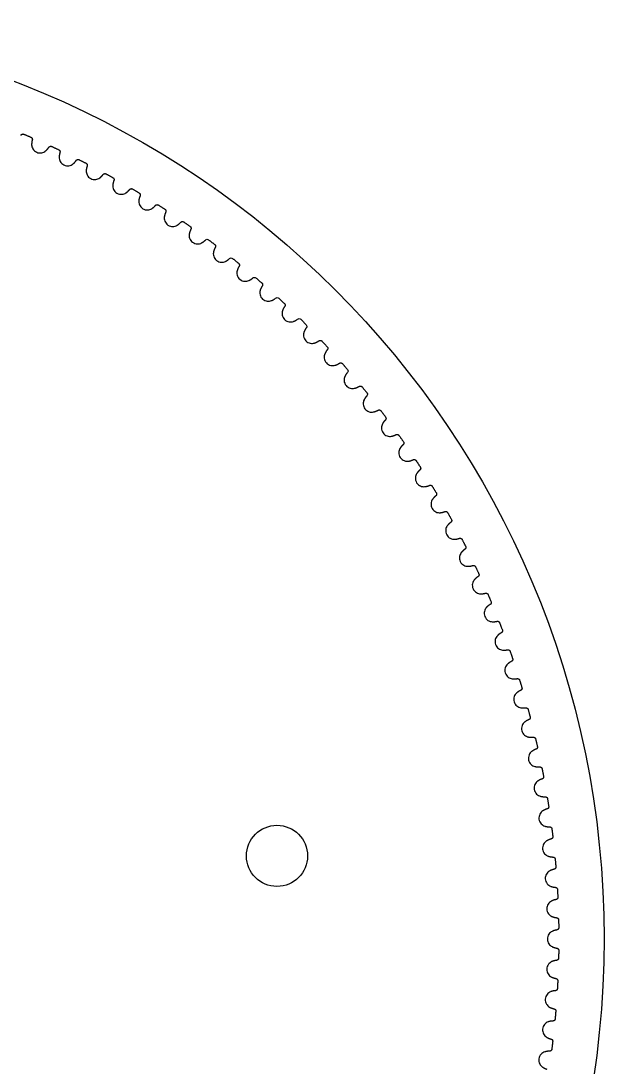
# Model space of a CAD drawing. Extents: x 12 to 272, y 74 to 194.
# Drawn here: x 94.4 to 132.5, y 125.6 to 194 of the extents above; entities that cross this region are included whole.
import ezdxf

# ---------------------------------------------------------------- set-up
doc = ezdxf.new("R2010")
doc.units = 0
doc.layers.add('View001', color=7, linetype='CONTINUOUS')

msp = doc.modelspace()

# ---------------------------------------------------------------- linework, layer by layer
at = {"layer": 'View001'}
for centre, radius in [((72.5, 134), 60), ((111.123, 139.411), 2)]:
    msp.add_circle(centre, radius, dxfattribs=at)
for points, degree, knots in [([(94.3885, 186.533), (94.4144, 186.579), (94.4705, 186.6), (94.5279, 186.618), (94.5767, 186.596)], 2, [0, 0, 0, 0.724386, 0.724386, 1.44877, 1.44877, 1.44877]), ([(94.3885, 186.533), (94.4144, 186.579), (94.4705, 186.6), (94.5279, 186.618), (94.5767, 186.596)], 2, [0, 0, 0, 0.724386, 0.724386, 1.44877, 1.44877, 1.44877]), ([(95.0444, 186.398), (95.0934, 186.377), (95.1208, 186.324), (95.1445, 186.269), (95.1291, 186.218)], 2, [0, 0, 0, 0.724386, 0.724386, 1.44877, 1.44877, 1.44877]), ([(95.0895, 185.903), (95.0922, 185.82), (95.1148, 185.724), (95.1698, 185.634), (95.2238, 185.544), (95.312, 185.462), (95.4182, 185.415), (95.524, 185.367), (95.6439, 185.357), (95.7471, 185.377), (95.8511, 185.396), (95.9375, 185.444), (96.0008, 185.497)], 3, [0, 0, 0, 0, 0.558599, 0.558599, 0.558599, 1.1172, 1.1172, 1.1172, 1.6758, 1.6758, 1.6758, 2.2344, 2.2344, 2.2344, 2.2344]), ([(96.2085, 185.737), (96.236, 185.782), (96.2928, 185.801), (96.3508, 185.817), (96.3989, 185.794)], 2, [0, 0, 0, 0.724386, 0.724386, 1.44877, 1.44877, 1.44877]), ([(96.2085, 185.737), (96.236, 185.782), (96.2928, 185.801), (96.3508, 185.817), (96.3989, 185.794)], 2, [0, 0, 0, 0.724386, 0.724386, 1.44877, 1.44877, 1.44877]), ([(96.8593, 185.579), (96.9076, 185.557), (96.9331, 185.502), (96.9549, 185.447), (96.9377, 185.396)], 2, [0, 0, 0, 0.724386, 0.724386, 1.44877, 1.44877, 1.44877]), ([(96.8871, 185.083), (96.8869, 185), (96.9062, 184.904), (96.958, 184.811), (97.0088, 184.719), (97.0941, 184.634), (97.1986, 184.584), (97.3027, 184.533), (97.4221, 184.518), (97.5259, 184.534), (97.6305, 184.55), (97.7186, 184.594), (97.7837, 184.645)], 3, [0, 0, 0, 0, 0.558599, 0.558599, 0.558599, 1.1172, 1.1172, 1.1172, 1.6758, 1.6758, 1.6758, 2.2344, 2.2344, 2.2344, 2.2344]), ([(97.9996, 184.878), (98.0287, 184.922), (98.0862, 184.939), (98.1447, 184.953), (98.1919, 184.928)], 2, [0, 0, 0, 0.724386, 0.724386, 1.44877, 1.44877, 1.44877]), ([(97.9996, 184.878), (98.0287, 184.922), (98.0862, 184.939), (98.1447, 184.953), (98.1919, 184.928)], 2, [0, 0, 0, 0.724386, 0.724386, 1.44877, 1.44877, 1.44877]), ([(98.6445, 184.697), (98.692, 184.674), (98.7156, 184.618), (98.7354, 184.562), (98.7165, 184.512)], 2, [0, 0, 0, 0.724386, 0.724386, 1.44877, 1.44877, 1.44877]), ([(98.6551, 184.201), (98.6519, 184.118), (98.6679, 184.021), (98.7164, 183.927), (98.764, 183.833), (98.8462, 183.745), (98.9489, 183.691), (99.0511, 183.636), (99.1699, 183.617), (99.2743, 183.63), (99.3794, 183.642), (99.469, 183.683), (99.5358, 183.732)], 3, [0, 0, 0, 0, 0.558599, 0.558599, 0.558599, 1.1172, 1.1172, 1.1172, 1.6758, 1.6758, 1.6758, 2.2344, 2.2344, 2.2344, 2.2344]), ([(99.7597, 183.957), (99.7903, 184), (99.8483, 184.015), (99.9073, 184.027), (99.9536, 184.001)], 2, [0, 0, 0, 0.724386, 0.724386, 1.44877, 1.44877, 1.44877]), ([(99.7597, 183.957), (99.7903, 184), (99.8483, 184.015), (99.9073, 184.027), (99.9536, 184.001)], 2, [0, 0, 0, 0.724386, 0.724386, 1.44877, 1.44877, 1.44877]), ([(100.398, 183.754), (100.445, 183.729), (100.466, 183.673), (100.484, 183.615), (100.463, 183.566)], 2, [0, 0, 0, 0.724386, 0.724386, 1.44877, 1.44877, 1.44877]), ([(100.391, 183.257), (100.385, 183.175), (100.398, 183.077), (100.443, 182.982), (100.487, 182.886), (100.566, 182.795), (100.667, 182.738), (100.767, 182.679), (100.885, 182.656), (100.99, 182.665), (101.096, 182.674), (101.186, 182.712), (101.255, 182.758)], 3, [0, 0, 0, 0, 0.558599, 0.558599, 0.558599, 1.1172, 1.1172, 1.1172, 1.6758, 1.6758, 1.6758, 2.2344, 2.2344, 2.2344, 2.2344]), ([(101.487, 182.975), (101.519, 183.017), (101.577, 183.031), (101.636, 183.04), (101.682, 183.012)], 2, [0, 0, 0, 0.724386, 0.724386, 1.44877, 1.44877, 1.44877]), ([(101.487, 182.975), (101.519, 183.017), (101.577, 183.031), (101.636, 183.04), (101.682, 183.012)], 2, [0, 0, 0, 0.724386, 0.724386, 1.44877, 1.44877, 1.44877]), ([(102.117, 182.75), (102.163, 182.723), (102.183, 182.666), (102.199, 182.609), (102.176, 182.56)], 2, [0, 0, 0, 0.724386, 0.724386, 1.44877, 1.44877, 1.44877]), ([(102.093, 182.254), (102.084, 182.172), (102.093, 182.074), (102.135, 181.977), (102.176, 181.88), (102.252, 181.786), (102.351, 181.725), (102.449, 181.663), (102.566, 181.636), (102.671, 181.641), (102.777, 181.646), (102.869, 181.681), (102.939, 181.725)], 3, [0, 0, 0, 0, 0.558599, 0.558599, 0.558599, 1.1172, 1.1172, 1.1172, 1.6758, 1.6758, 1.6758, 2.2344, 2.2344, 2.2344, 2.2344]), ([(103.178, 181.934), (103.212, 181.975), (103.271, 181.986), (103.33, 181.993), (103.375, 181.964)], 2, [0, 0, 0, 0.724386, 0.724386, 1.44877, 1.44877, 1.44877]), ([(103.178, 181.934), (103.212, 181.975), (103.271, 181.986), (103.33, 181.993), (103.375, 181.964)], 2, [0, 0, 0, 0.724386, 0.724386, 1.44877, 1.44877, 1.44877]), ([(103.801, 181.687), (103.845, 181.658), (103.863, 181.601), (103.877, 181.542), (103.853, 181.495)], 2, [0, 0, 0, 0.724386, 0.724386, 1.44877, 1.44877, 1.44877]), ([(103.759, 181.192), (103.747, 181.11), (103.753, 181.012), (103.792, 180.913), (103.829, 180.815), (103.902, 180.719), (103.998, 180.654), (104.094, 180.589), (104.21, 180.557), (104.315, 180.559), (104.421, 180.561), (104.515, 180.592), (104.586, 180.634)], 3, [0, 0, 0, 0, 0.558599, 0.558599, 0.558599, 1.1172, 1.1172, 1.1172, 1.6758, 1.6758, 1.6758, 2.2344, 2.2344, 2.2344, 2.2344]), ([(104.832, 180.834), (104.867, 180.874), (104.927, 180.883), (104.986, 180.888), (105.03, 180.857)], 2, [0, 0, 0, 0.724386, 0.724386, 1.44877, 1.44877, 1.44877]), ([(104.832, 180.834), (104.867, 180.874), (104.927, 180.883), (104.986, 180.888), (105.03, 180.857)], 2, [0, 0, 0, 0.724386, 0.724386, 1.44877, 1.44877, 1.44877]), ([(105.387, 180.072), (105.373, 179.991), (105.375, 179.892), (105.41, 179.792), (105.444, 179.693), (105.513, 179.594), (105.607, 179.527), (105.701, 179.458), (105.816, 179.422), (105.921, 179.421), (106.027, 179.418), (106.121, 179.446), (106.194, 179.485)], 3, [0, 0, 0, 0, 0.558599, 0.558599, 0.558599, 1.1172, 1.1172, 1.1172, 1.6758, 1.6758, 1.6758, 2.2344, 2.2344, 2.2344, 2.2344]), ([(105.446, 180.565), (105.49, 180.535), (105.505, 180.477), (105.517, 180.418), (105.491, 180.372)], 2, [0, 0, 0, 0.724386, 0.724386, 1.44877, 1.44877, 1.44877]), ([(107.051, 179.387), (107.093, 179.356), (107.107, 179.297), (107.117, 179.238), (107.09, 179.192)], 2, [0, 0, 0, 0.724386, 0.724386, 1.44877, 1.44877, 1.44877]), ([(106.975, 178.896), (106.958, 178.816), (106.956, 178.717), (106.988, 178.616), (107.018, 178.515), (107.084, 178.415), (107.176, 178.343), (107.267, 178.272), (107.381, 178.232), (107.486, 178.227), (107.591, 178.22), (107.687, 178.245), (107.761, 178.282)], 3, [0, 0, 0, 0, 0.558599, 0.558599, 0.558599, 1.1172, 1.1172, 1.1172, 1.6758, 1.6758, 1.6758, 2.2344, 2.2344, 2.2344, 2.2344]), ([(108.614, 178.154), (108.655, 178.121), (108.667, 178.062), (108.675, 178.002), (108.646, 177.958)], 2, [0, 0, 0, 0.724386, 0.724386, 1.44877, 1.44877, 1.44877]), ([(108.521, 177.666), (108.501, 177.586), (108.496, 177.487), (108.524, 177.385), (108.551, 177.284), (108.613, 177.181), (108.702, 177.106), (108.791, 177.031), (108.903, 176.988), (109.008, 176.979), (109.113, 176.969), (109.209, 176.99), (109.285, 177.024)], 3, [0, 0, 0, 0, 0.558599, 0.558599, 0.558599, 1.1172, 1.1172, 1.1172, 1.6758, 1.6758, 1.6758, 2.2344, 2.2344, 2.2344, 2.2344]), ([(110.133, 176.867), (110.173, 176.832), (110.183, 176.773), (110.188, 176.713), (110.158, 176.669)], 2, [0, 0, 0, 0.724386, 0.724386, 1.44877, 1.44877, 1.44877]), ([(110.023, 176.382), (110, 176.303), (109.992, 176.204), (110.016, 176.102), (110.04, 175.999), (110.098, 175.894), (110.185, 175.817), (110.271, 175.739), (110.381, 175.691), (110.486, 175.678), (110.59, 175.665), (110.687, 175.683), (110.764, 175.714)], 3, [0, 0, 0, 0, 0.558599, 0.558599, 0.558599, 1.1172, 1.1172, 1.1172, 1.6758, 1.6758, 1.6758, 2.2344, 2.2344, 2.2344, 2.2344]), ([(111.606, 175.527), (111.645, 175.491), (111.652, 175.432), (111.656, 175.372), (111.624, 175.329)], 2, [0, 0, 0, 0.724386, 0.724386, 1.44877, 1.44877, 1.44877]), ([(111.479, 175.047), (111.453, 174.968), (111.442, 174.87), (111.463, 174.767), (111.482, 174.663), (111.537, 174.556), (111.621, 174.476), (111.704, 174.395), (111.813, 174.344), (111.917, 174.327), (112.021, 174.31), (112.119, 174.325), (112.197, 174.353)], 3, [0, 0, 0, 0, 0.558599, 0.558599, 0.558599, 1.1172, 1.1172, 1.1172, 1.6758, 1.6758, 1.6758, 2.2344, 2.2344, 2.2344, 2.2344]), ([(112.888, 173.662), (112.859, 173.584), (112.844, 173.486), (112.862, 173.382), (112.878, 173.278), (112.929, 173.169), (113.01, 173.086), (113.09, 173.002), (113.197, 172.947), (113.3, 172.927), (113.404, 172.906), (113.502, 172.918), (113.581, 172.943)], 3, [0, 0, 0, 0, 0.558599, 0.558599, 0.558599, 1.1172, 1.1172, 1.1172, 1.6758, 1.6758, 1.6758, 2.2344, 2.2344, 2.2344, 2.2344]), ([(113.863, 173.088), (113.906, 173.12), (113.965, 173.116), (114.025, 173.109), (114.061, 173.07)], 2, [0, 0, 0, 0.724386, 0.724386, 1.44877, 1.44877, 1.44877]), ([(113.863, 173.088), (113.906, 173.12), (113.965, 173.116), (114.025, 173.109), (114.061, 173.07)], 2, [0, 0, 0, 0.724386, 0.724386, 1.44877, 1.44877, 1.44877]), ([(114.247, 172.228), (114.216, 172.151), (114.198, 172.054), (114.211, 171.949), (114.224, 171.845), (114.271, 171.734), (114.349, 171.648), (114.426, 171.562), (114.532, 171.503), (114.634, 171.48), (114.737, 171.455), (114.835, 171.463), (114.915, 171.486)], 3, [0, 0, 0, 0, 0.558599, 0.558599, 0.558599, 1.1172, 1.1172, 1.1172, 1.6758, 1.6758, 1.6758, 2.2344, 2.2344, 2.2344, 2.2344]), ([(115.202, 171.621), (115.246, 171.651), (115.305, 171.645), (115.365, 171.636), (115.399, 171.596)], 2, [0, 0, 0, 0.724386, 0.724386, 1.44877, 1.44877, 1.44877]), ([(115.202, 171.621), (115.246, 171.651), (115.305, 171.645), (115.365, 171.636), (115.399, 171.596)], 2, [0, 0, 0, 0.724386, 0.724386, 1.44877, 1.44877, 1.44877]), ([(115.556, 170.748), (115.522, 170.672), (115.501, 170.576), (115.51, 170.471), (115.519, 170.366), (115.563, 170.254), (115.638, 170.165), (115.712, 170.076), (115.815, 170.013), (115.916, 169.986), (116.018, 169.958), (116.117, 169.963), (116.197, 169.983)], 3, [0, 0, 0, 0, 0.558599, 0.558599, 0.558599, 1.1172, 1.1172, 1.1172, 1.6758, 1.6758, 1.6758, 2.2344, 2.2344, 2.2344, 2.2344]), ([(116.489, 170.107), (116.534, 170.136), (116.593, 170.129), (116.652, 170.117), (116.685, 170.075)], 2, [0, 0, 0, 0.724386, 0.724386, 1.44877, 1.44877, 1.44877]), ([(116.489, 170.107), (116.534, 170.136), (116.593, 170.129), (116.652, 170.117), (116.685, 170.075)], 2, [0, 0, 0, 0.724386, 0.724386, 1.44877, 1.44877, 1.44877]), ([(116.812, 169.223), (116.776, 169.148), (116.751, 169.053), (116.757, 168.947), (116.762, 168.842), (116.802, 168.729), (116.874, 168.637), (116.945, 168.546), (117.045, 168.48), (117.146, 168.449), (117.247, 168.418), (117.345, 168.419), (117.426, 168.436)], 3, [0, 0, 0, 0, 0.558599, 0.558599, 0.558599, 1.1172, 1.1172, 1.1172, 1.6758, 1.6758, 1.6758, 2.2344, 2.2344, 2.2344, 2.2344]), ([(117.722, 168.55), (117.768, 168.578), (117.827, 168.568), (117.885, 168.554), (117.917, 168.511)], 2, [0, 0, 0, 0.724386, 0.724386, 1.44877, 1.44877, 1.44877]), ([(117.722, 168.55), (117.768, 168.578), (117.827, 168.568), (117.885, 168.554), (117.917, 168.511)], 2, [0, 0, 0, 0.724386, 0.724386, 1.44877, 1.44877, 1.44877]), ([(118.015, 167.655), (117.976, 167.582), (117.947, 167.487), (117.95, 167.381), (117.951, 167.276), (117.987, 167.161), (118.055, 167.068), (118.123, 166.973), (118.221, 166.904), (118.321, 166.87), (118.421, 166.835), (118.519, 166.833), (118.601, 166.847)], 3, [0, 0, 0, 0, 0.558599, 0.558599, 0.558599, 1.1172, 1.1172, 1.1172, 1.6758, 1.6758, 1.6758, 2.2344, 2.2344, 2.2344, 2.2344]), ([(118.9, 166.951), (118.947, 166.977), (119.006, 166.965), (119.064, 166.949), (119.094, 166.905)], 2, [0, 0, 0, 0.724386, 0.724386, 1.44877, 1.44877, 1.44877]), ([(118.9, 166.951), (118.947, 166.977), (119.006, 166.965), (119.064, 166.949), (119.094, 166.905)], 2, [0, 0, 0, 0.724386, 0.724386, 1.44877, 1.44877, 1.44877]), ([(119.385, 166.489), (119.416, 166.446), (119.411, 166.386), (119.402, 166.327), (119.362, 166.292)], 2, [0, 0, 0, 0.724386, 0.724386, 1.44877, 1.44877, 1.44877]), ([(119.161, 166.046), (119.12, 165.974), (119.088, 165.881), (119.087, 165.775), (119.085, 165.67), (119.116, 165.554), (119.182, 165.458), (119.246, 165.361), (119.342, 165.288), (119.44, 165.251), (119.539, 165.212), (119.637, 165.207), (119.719, 165.218)], 3, [0, 0, 0, 0, 0.558599, 0.558599, 0.558599, 1.1172, 1.1172, 1.1172, 1.6758, 1.6758, 1.6758, 2.2344, 2.2344, 2.2344, 2.2344]), ([(120.022, 165.312), (120.07, 165.336), (120.128, 165.322), (120.185, 165.304), (120.214, 165.259)], 2, [0, 0, 0, 0.724386, 0.724386, 1.44877, 1.44877, 1.44877]), ([(120.022, 165.312), (120.07, 165.336), (120.128, 165.322), (120.185, 165.304), (120.214, 165.259)], 2, [0, 0, 0, 0.724386, 0.724386, 1.44877, 1.44877, 1.44877]), ([(120.251, 164.398), (120.207, 164.328), (120.172, 164.235), (120.167, 164.13), (120.162, 164.025), (120.189, 163.908), (120.251, 163.809), (120.312, 163.711), (120.405, 163.635), (120.502, 163.594), (120.599, 163.552), (120.697, 163.543), (120.78, 163.551)], 3, [0, 0, 0, 0, 0.558599, 0.558599, 0.558599, 1.1172, 1.1172, 1.1172, 1.6758, 1.6758, 1.6758, 2.2344, 2.2344, 2.2344, 2.2344]), ([(120.491, 164.833), (120.52, 164.789), (120.513, 164.729), (120.501, 164.67), (120.46, 164.637)], 2, [0, 0, 0, 0.724386, 0.724386, 1.44877, 1.44877, 1.44877]), ([(121.086, 163.634), (121.134, 163.656), (121.192, 163.64), (121.249, 163.621), (121.276, 163.575)], 2, [0, 0, 0, 0.724386, 0.724386, 1.44877, 1.44877, 1.44877]), ([(121.086, 163.634), (121.134, 163.656), (121.192, 163.64), (121.249, 163.621), (121.276, 163.575)], 2, [0, 0, 0, 0.724386, 0.724386, 1.44877, 1.44877, 1.44877]), ([(121.537, 163.139), (121.565, 163.094), (121.556, 163.035), (121.543, 162.976), (121.5, 162.944)], 2, [0, 0, 0, 0.724386, 0.724386, 1.44877, 1.44877, 1.44877]), ([(121.283, 162.713), (121.237, 162.644), (121.199, 162.553), (121.19, 162.448), (121.181, 162.343), (121.204, 162.225), (121.262, 162.125), (121.32, 162.024), (121.41, 161.945), (121.506, 161.9), (121.601, 161.855), (121.699, 161.842), (121.782, 161.848)], 3, [0, 0, 0, 0, 0.558599, 0.558599, 0.558599, 1.1172, 1.1172, 1.1172, 1.6758, 1.6758, 1.6758, 2.2344, 2.2344, 2.2344, 2.2344]), ([(122.091, 161.92), (122.14, 161.941), (122.197, 161.923), (122.253, 161.901), (122.278, 161.855)], 2, [0, 0, 0, 0.724386, 0.724386, 1.44877, 1.44877, 1.44877]), ([(122.091, 161.92), (122.14, 161.941), (122.197, 161.923), (122.253, 161.901), (122.278, 161.855)], 2, [0, 0, 0, 0.724386, 0.724386, 1.44877, 1.44877, 1.44877]), ([(122.255, 160.993), (122.207, 160.926), (122.165, 160.836), (122.153, 160.731), (122.14, 160.627), (122.159, 160.508), (122.214, 160.406), (122.268, 160.303), (122.356, 160.221), (122.45, 160.173), (122.544, 160.124), (122.641, 160.108), (122.724, 160.112)], 3, [0, 0, 0, 0, 0.558599, 0.558599, 0.558599, 1.1172, 1.1172, 1.1172, 1.6758, 1.6758, 1.6758, 2.2344, 2.2344, 2.2344, 2.2344]), ([(122.524, 161.41), (122.55, 161.364), (122.539, 161.305), (122.524, 161.247), (122.48, 161.216)], 2, [0, 0, 0, 0.724386, 0.724386, 1.44877, 1.44877, 1.44877]), ([(123.035, 160.173), (123.084, 160.192), (123.141, 160.172), (123.196, 160.148), (123.22, 160.101)], 2, [0, 0, 0, 0.724386, 0.724386, 1.44877, 1.44877, 1.44877]), ([(123.035, 160.173), (123.084, 160.192), (123.141, 160.172), (123.196, 160.148), (123.22, 160.101)], 2, [0, 0, 0, 0.724386, 0.724386, 1.44877, 1.44877, 1.44877]), ([(123.451, 159.648), (123.475, 159.6), (123.462, 159.542), (123.444, 159.485), (123.4, 159.455)], 2, [0, 0, 0, 0.724386, 0.724386, 1.44877, 1.44877, 1.44877]), ([(123.167, 159.24), (123.116, 159.175), (123.072, 159.087), (123.056, 158.982), (123.039, 158.878), (123.054, 158.759), (123.105, 158.655), (123.156, 158.55), (123.241, 158.465), (123.333, 158.414), (123.425, 158.362), (123.521, 158.343), (123.604, 158.343)], 3, [0, 0, 0, 0, 0.558599, 0.558599, 0.558599, 1.1172, 1.1172, 1.1172, 1.6758, 1.6758, 1.6758, 2.2344, 2.2344, 2.2344, 2.2344]), ([(123.917, 158.393), (123.968, 158.41), (124.024, 158.388), (124.078, 158.363), (124.1, 158.315)], 2, [0, 0, 0, 0.724386, 0.724386, 1.44877, 1.44877, 1.44877]), ([(123.917, 158.393), (123.968, 158.41), (124.024, 158.388), (124.078, 158.363), (124.1, 158.315)], 2, [0, 0, 0, 0.724386, 0.724386, 1.44877, 1.44877, 1.44877]), ([(124.017, 157.456), (123.964, 157.393), (123.917, 157.306), (123.897, 157.203), (123.877, 157.099), (123.887, 156.979), (123.935, 156.874), (123.982, 156.767), (124.063, 156.679), (124.154, 156.625), (124.244, 156.57), (124.34, 156.547), (124.423, 156.544)], 3, [0, 0, 0, 0, 0.558599, 0.558599, 0.558599, 1.1172, 1.1172, 1.1172, 1.6758, 1.6758, 1.6758, 2.2344, 2.2344, 2.2344, 2.2344]), ([(124.315, 157.854), (124.337, 157.806), (124.322, 157.748), (124.303, 157.691), (124.257, 157.664)], 2, [0, 0, 0, 0.724386, 0.724386, 1.44877, 1.44877, 1.44877]), ([(124.737, 156.584), (124.788, 156.599), (124.843, 156.575), (124.897, 156.548), (124.917, 156.499)], 2, [0, 0, 0, 0.724386, 0.724386, 1.44877, 1.44877, 1.44877]), ([(124.737, 156.584), (124.788, 156.599), (124.843, 156.575), (124.897, 156.548), (124.917, 156.499)], 2, [0, 0, 0, 0.724386, 0.724386, 1.44877, 1.44877, 1.44877]), ([(125.116, 156.031), (125.137, 155.982), (125.119, 155.925), (125.098, 155.869), (125.052, 155.843)], 2, [0, 0, 0, 0.724386, 0.724386, 1.44877, 1.44877, 1.44877]), ([(124.804, 155.644), (124.749, 155.583), (124.699, 155.498), (124.675, 155.395), (124.651, 155.292), (124.658, 155.172), (124.702, 155.065), (124.745, 154.957), (124.824, 154.866), (124.912, 154.809), (125, 154.75), (125.095, 154.724), (125.178, 154.719)], 3, [0, 0, 0, 0, 0.558599, 0.558599, 0.558599, 1.1172, 1.1172, 1.1172, 1.6758, 1.6758, 1.6758, 2.2344, 2.2344, 2.2344, 2.2344]), ([(125.494, 154.747), (125.545, 154.761), (125.599, 154.735), (125.652, 154.706), (125.67, 154.656)], 2, [0, 0, 0, 0.724386, 0.724386, 1.44877, 1.44877, 1.44877]), ([(125.494, 154.747), (125.545, 154.761), (125.599, 154.735), (125.652, 154.706), (125.67, 154.656)], 2, [0, 0, 0, 0.724386, 0.724386, 1.44877, 1.44877, 1.44877]), ([(125.852, 154.181), (125.872, 154.132), (125.852, 154.075), (125.829, 154.02), (125.782, 153.996)], 2, [0, 0, 0, 0.724386, 0.724386, 1.44877, 1.44877, 1.44877]), ([(125.528, 153.805), (125.47, 153.746), (125.417, 153.663), (125.39, 153.561), (125.363, 153.459), (125.365, 153.339), (125.405, 153.23), (125.444, 153.121), (125.52, 153.027), (125.606, 152.967), (125.692, 152.906), (125.786, 152.876), (125.869, 152.868)], 3, [0, 0, 0, 0, 0.558599, 0.558599, 0.558599, 1.1172, 1.1172, 1.1172, 1.6758, 1.6758, 1.6758, 2.2344, 2.2344, 2.2344, 2.2344]), ([(126.186, 152.885), (126.237, 152.897), (126.291, 152.869), (126.342, 152.838), (126.359, 152.788)], 2, [0, 0, 0, 0.724386, 0.724386, 1.44877, 1.44877, 1.44877]), ([(126.186, 152.885), (126.237, 152.897), (126.291, 152.869), (126.342, 152.838), (126.359, 152.788)], 2, [0, 0, 0, 0.724386, 0.724386, 1.44877, 1.44877, 1.44877]), ([(126.187, 151.943), (126.127, 151.885), (126.071, 151.804), (126.041, 151.703), (126.01, 151.602), (126.008, 151.482), (126.044, 151.372), (126.079, 151.261), (126.152, 151.165), (126.236, 151.102), (126.32, 151.038), (126.413, 151.005), (126.495, 150.994)], 3, [0, 0, 0, 0, 0.558599, 0.558599, 0.558599, 1.1172, 1.1172, 1.1172, 1.6758, 1.6758, 1.6758, 2.2344, 2.2344, 2.2344, 2.2344]), ([(126.524, 152.307), (126.542, 152.257), (126.52, 152.201), (126.495, 152.146), (126.447, 152.124)], 2, [0, 0, 0, 0.724386, 0.724386, 1.44877, 1.44877, 1.44877]), ([(126.812, 151), (126.864, 151.01), (126.916, 150.98), (126.967, 150.948), (126.982, 150.897)], 2, [0, 0, 0, 0.724386, 0.724386, 1.44877, 1.44877, 1.44877]), ([(126.812, 151), (126.864, 151.01), (126.916, 150.98), (126.967, 150.948), (126.982, 150.897)], 2, [0, 0, 0, 0.724386, 0.724386, 1.44877, 1.44877, 1.44877]), ([(126.78, 150.058), (126.719, 150.003), (126.66, 149.924), (126.626, 149.824), (126.591, 149.724), (126.585, 149.604), (126.618, 149.493), (126.649, 149.381), (126.718, 149.282), (126.8, 149.216), (126.882, 149.149), (126.973, 149.113), (127.055, 149.099)], 3, [0, 0, 0, 0, 0.558599, 0.558599, 0.558599, 1.1172, 1.1172, 1.1172, 1.6758, 1.6758, 1.6758, 2.2344, 2.2344, 2.2344, 2.2344]), ([(127.13, 150.411), (127.146, 150.36), (127.123, 150.305), (127.096, 150.251), (127.047, 150.23)], 2, [0, 0, 0, 0.724386, 0.724386, 1.44877, 1.44877, 1.44877]), ([(127.372, 149.094), (127.425, 149.102), (127.476, 149.071), (127.525, 149.036), (127.538, 148.985)], 2, [0, 0, 0, 0.724386, 0.724386, 1.44877, 1.44877, 1.44877]), ([(127.372, 149.094), (127.425, 149.102), (127.476, 149.071), (127.525, 149.036), (127.538, 148.985)], 2, [0, 0, 0, 0.724386, 0.724386, 1.44877, 1.44877, 1.44877]), ([(127.67, 148.494), (127.684, 148.443), (127.658, 148.388), (127.63, 148.336), (127.58, 148.317)], 2, [0, 0, 0, 0.724386, 0.724386, 1.44877, 1.44877, 1.44877]), ([(127.308, 148.154), (127.244, 148.101), (127.182, 148.024), (127.145, 147.925), (127.107, 147.827), (127.097, 147.707), (127.126, 147.595), (127.153, 147.482), (127.218, 147.381), (127.298, 147.312), (127.377, 147.242), (127.468, 147.203), (127.549, 147.186)], 3, [0, 0, 0, 0, 0.558599, 0.558599, 0.558599, 1.1172, 1.1172, 1.1172, 1.6758, 1.6758, 1.6758, 2.2344, 2.2344, 2.2344, 2.2344]), ([(127.865, 147.17), (127.918, 147.176), (127.968, 147.143), (128.016, 147.107), (128.028, 147.055)], 2, [0, 0, 0, 0.724386, 0.724386, 1.44877, 1.44877, 1.44877]), ([(127.865, 147.17), (127.918, 147.176), (127.968, 147.143), (128.016, 147.107), (128.028, 147.055)], 2, [0, 0, 0, 0.724386, 0.724386, 1.44877, 1.44877, 1.44877]), ([(128.142, 146.56), (128.154, 146.508), (128.127, 146.455), (128.096, 146.403), (128.046, 146.386)], 2, [0, 0, 0, 0.724386, 0.724386, 1.44877, 1.44877, 1.44877]), ([(127.768, 146.233), (127.703, 146.182), (127.639, 146.107), (127.598, 146.009), (127.557, 145.913), (127.542, 145.793), (127.567, 145.68), (127.59, 145.566), (127.652, 145.463), (127.729, 145.391), (127.806, 145.319), (127.895, 145.276), (127.975, 145.257)], 3, [0, 0, 0, 0, 0.558599, 0.558599, 0.558599, 1.1172, 1.1172, 1.1172, 1.6758, 1.6758, 1.6758, 2.2344, 2.2344, 2.2344, 2.2344]), ([(128.291, 145.229), (128.344, 145.234), (128.393, 145.199), (128.44, 145.161), (128.45, 145.109)], 2, [0, 0, 0, 0.724386, 0.724386, 1.44877, 1.44877, 1.44877]), ([(128.291, 145.229), (128.344, 145.234), (128.393, 145.199), (128.44, 145.161), (128.45, 145.109)], 2, [0, 0, 0, 0.724386, 0.724386, 1.44877, 1.44877, 1.44877]), ([(128.546, 144.61), (128.557, 144.558), (128.528, 144.506), (128.495, 144.455), (128.445, 144.439)], 2, [0, 0, 0, 0.724386, 0.724386, 1.44877, 1.44877, 1.44877]), ([(128.161, 144.296), (128.094, 144.248), (128.028, 144.175), (127.983, 144.079), (127.939, 143.984), (127.92, 143.865), (127.941, 143.751), (127.96, 143.637), (128.018, 143.531), (128.093, 143.457), (128.167, 143.382), (128.255, 143.336), (128.334, 143.314)], 3, [0, 0, 0, 0, 0.558599, 0.558599, 0.558599, 1.1172, 1.1172, 1.1172, 1.6758, 1.6758, 1.6758, 2.2344, 2.2344, 2.2344, 2.2344]), ([(128.649, 143.276), (128.702, 143.278), (128.75, 143.242), (128.795, 143.202), (128.803, 143.15)], 2, [0, 0, 0, 0.724386, 0.724386, 1.44877, 1.44877, 1.44877]), ([(128.649, 143.276), (128.702, 143.278), (128.75, 143.242), (128.795, 143.202), (128.803, 143.15)], 2, [0, 0, 0, 0.724386, 0.724386, 1.44877, 1.44877, 1.44877]), ([(128.487, 142.347), (128.418, 142.301), (128.349, 142.231), (128.301, 142.137), (128.253, 142.043), (128.231, 141.925), (128.247, 141.81), (128.263, 141.695), (128.317, 141.588), (128.389, 141.511), (128.461, 141.433), (128.547, 141.385), (128.625, 141.359)], 3, [0, 0, 0, 0, 0.558599, 0.558599, 0.558599, 1.1172, 1.1172, 1.1172, 1.6758, 1.6758, 1.6758, 2.2344, 2.2344, 2.2344, 2.2344]), ([(128.882, 142.648), (128.891, 142.595), (128.86, 142.544), (128.826, 142.495), (128.775, 142.481)], 2, [0, 0, 0, 0.724386, 0.724386, 1.44877, 1.44877, 1.44877]), ([(128.939, 141.31), (128.992, 141.311), (129.038, 141.273), (129.082, 141.232), (129.088, 141.179)], 2, [0, 0, 0, 0.724386, 0.724386, 1.44877, 1.44877, 1.44877]), ([(128.939, 141.31), (128.992, 141.311), (129.038, 141.273), (129.082, 141.232), (129.088, 141.179)], 2, [0, 0, 0, 0.724386, 0.724386, 1.44877, 1.44877, 1.44877]), ([(128.744, 140.388), (128.674, 140.345), (128.602, 140.277), (128.551, 140.184), (128.5, 140.092), (128.473, 139.975), (128.486, 139.86), (128.497, 139.744), (128.548, 139.635), (128.617, 139.556), (128.686, 139.476), (128.77, 139.424), (128.848, 139.396)], 3, [0, 0, 0, 0, 0.558599, 0.558599, 0.558599, 1.1172, 1.1172, 1.1172, 1.6758, 1.6758, 1.6758, 2.2344, 2.2344, 2.2344, 2.2344]), ([(129.15, 140.675), (129.157, 140.622), (129.124, 140.572), (129.088, 140.524), (129.036, 140.512)], 2, [0, 0, 0, 0.724386, 0.724386, 1.44877, 1.44877, 1.44877]), ([(129.16, 139.336), (129.213, 139.335), (129.258, 139.295), (129.3, 139.253), (129.304, 139.2)], 2, [0, 0, 0, 0.724386, 0.724386, 1.44877, 1.44877, 1.44877]), ([(129.16, 139.336), (129.213, 139.335), (129.258, 139.295), (129.3, 139.253), (129.304, 139.2)], 2, [0, 0, 0, 0.724386, 0.724386, 1.44877, 1.44877, 1.44877]), ([(128.933, 138.422), (128.861, 138.38), (128.787, 138.315), (128.733, 138.224), (128.679, 138.134), (128.648, 138.018), (128.656, 137.902), (128.664, 137.787), (128.711, 137.676), (128.777, 137.594), (128.843, 137.511), (128.925, 137.457), (129.002, 137.426)], 3, [0, 0, 0, 0, 0.558599, 0.558599, 0.558599, 1.1172, 1.1172, 1.1172, 1.6758, 1.6758, 1.6758, 2.2344, 2.2344, 2.2344, 2.2344]), ([(129.348, 138.694), (129.353, 138.641), (129.319, 138.592), (129.281, 138.545), (129.229, 138.535)], 2, [0, 0, 0, 0.724386, 0.724386, 1.44877, 1.44877, 1.44877]), ([(129.311, 137.356), (129.364, 137.353), (129.408, 137.311), (129.449, 137.267), (129.451, 137.214)], 2, [0, 0, 0, 0.724386, 0.724386, 1.44877, 1.44877, 1.44877]), ([(129.311, 137.356), (129.364, 137.353), (129.408, 137.311), (129.449, 137.267), (129.451, 137.214)], 2, [0, 0, 0, 0.724386, 0.724386, 1.44877, 1.44877, 1.44877]), ([(129.053, 136.449), (128.98, 136.411), (128.903, 136.348), (128.846, 136.259), (128.789, 136.171), (128.754, 136.056), (128.758, 135.94), (128.762, 135.824), (128.805, 135.712), (128.868, 135.628), (128.931, 135.543), (129.011, 135.486), (129.087, 135.452)], 3, [0, 0, 0, 0, 0.558599, 0.558599, 0.558599, 1.1172, 1.1172, 1.1172, 1.6758, 1.6758, 1.6758, 2.2344, 2.2344, 2.2344, 2.2344]), ([(129.478, 136.707), (129.481, 136.654), (129.445, 136.606), (129.405, 136.56), (129.353, 136.552)], 2, [0, 0, 0, 0.724386, 0.724386, 1.44877, 1.44877, 1.44877]), ([(129.394, 135.371), (129.447, 135.366), (129.489, 135.323), (129.528, 135.278), (129.529, 135.225)], 2, [0, 0, 0, 0.724386, 0.724386, 1.44877, 1.44877, 1.44877]), ([(129.394, 135.371), (129.447, 135.366), (129.489, 135.323), (129.528, 135.278), (129.529, 135.225)], 2, [0, 0, 0, 0.724386, 0.724386, 1.44877, 1.44877, 1.44877]), ([(129.104, 134.474), (129.029, 134.438), (128.951, 134.379), (128.891, 134.292), (128.83, 134.206), (128.791, 134.092), (128.792, 133.976), (128.791, 133.86), (128.83, 133.746), (128.89, 133.66), (128.951, 133.572), (129.029, 133.513), (129.103, 133.477)], 3, [0, 0, 0, 0, 0.558599, 0.558599, 0.558599, 1.1172, 1.1172, 1.1172, 1.6758, 1.6758, 1.6758, 2.2344, 2.2344, 2.2344, 2.2344]), ([(129.537, 134.717), (129.539, 134.664), (129.501, 134.617), (129.46, 134.573), (129.407, 134.566)], 2, [0, 0, 0, 0.724386, 0.724386, 1.44877, 1.44877, 1.44877]), ([(129.407, 133.384), (129.46, 133.378), (129.5, 133.334), (129.538, 133.287), (129.537, 133.234)], 2, [0, 0, 0, 0.724386, 0.724386, 1.44877, 1.44877, 1.44877]), ([(129.407, 133.384), (129.46, 133.378), (129.5, 133.334), (129.538, 133.287), (129.537, 133.234)], 2, [0, 0, 0, 0.724386, 0.724386, 1.44877, 1.44877, 1.44877]), ([(129.528, 132.726), (129.527, 132.673), (129.488, 132.627), (129.445, 132.585), (129.393, 132.58)], 2, [0, 0, 0, 0.724386, 0.724386, 1.44877, 1.44877, 1.44877]), ([(129.086, 132.499), (129.01, 132.465), (128.93, 132.408), (128.866, 132.323), (128.803, 132.239), (128.76, 132.127), (128.757, 132.011), (128.752, 131.895), (128.787, 131.78), (128.844, 131.692), (128.901, 131.603), (128.977, 131.54), (129.051, 131.501)], 3, [0, 0, 0, 0, 0.558599, 0.558599, 0.558599, 1.1172, 1.1172, 1.1172, 1.6758, 1.6758, 1.6758, 2.2344, 2.2344, 2.2344, 2.2344]), ([(129.351, 131.399), (129.403, 131.39), (129.442, 131.345), (129.478, 131.297), (129.475, 131.244)], 2, [0, 0, 0, 0.724386, 0.724386, 1.44877, 1.44877, 1.44877]), ([(129.351, 131.399), (129.403, 131.39), (129.442, 131.345), (129.478, 131.297), (129.475, 131.244)], 2, [0, 0, 0, 0.724386, 0.724386, 1.44877, 1.44877, 1.44877]), ([(129.448, 130.736), (129.446, 130.683), (129.405, 130.639), (129.361, 130.598), (129.308, 130.595)], 2, [0, 0, 0, 0.724386, 0.724386, 1.44877, 1.44877, 1.44877]), ([(128.999, 130.525), (128.922, 130.494), (128.84, 130.44), (128.774, 130.357), (128.707, 130.276), (128.661, 130.165), (128.653, 130.049), (128.644, 129.933), (128.675, 129.817), (128.729, 129.727), (128.783, 129.636), (128.857, 129.571), (128.929, 129.529)], 3, [0, 0, 0, 0, 0.558599, 0.558599, 0.558599, 1.1172, 1.1172, 1.1172, 1.6758, 1.6758, 1.6758, 2.2344, 2.2344, 2.2344, 2.2344]), ([(129.225, 129.416), (129.278, 129.406), (129.315, 129.359), (129.349, 129.31), (129.344, 129.257)], 2, [0, 0, 0, 0.724386, 0.724386, 1.44877, 1.44877, 1.44877]), ([(129.225, 129.416), (129.278, 129.406), (129.315, 129.359), (129.349, 129.31), (129.344, 129.257)], 2, [0, 0, 0, 0.724386, 0.724386, 1.44877, 1.44877, 1.44877]), ([(129.3, 128.751), (129.295, 128.698), (129.253, 128.655), (129.208, 128.616), (129.155, 128.615)], 2, [0, 0, 0, 0.724386, 0.724386, 1.44877, 1.44877, 1.44877]), ([(128.843, 128.555), (128.765, 128.527), (128.681, 128.476), (128.612, 128.396), (128.543, 128.316), (128.492, 128.207), (128.481, 128.092), (128.468, 127.976), (128.495, 127.859), (128.546, 127.767), (128.597, 127.674), (128.668, 127.607), (128.739, 127.563)], 3, [0, 0, 0, 0, 0.558599, 0.558599, 0.558599, 1.1172, 1.1172, 1.1172, 1.6758, 1.6758, 1.6758, 2.2344, 2.2344, 2.2344, 2.2344]), ([(129.031, 127.439), (129.083, 127.427), (129.118, 127.379), (129.151, 127.329), (129.144, 127.276)], 2, [0, 0, 0, 0.724386, 0.724386, 1.44877, 1.44877, 1.44877]), ([(129.031, 127.439), (129.083, 127.427), (129.118, 127.379), (129.151, 127.329), (129.144, 127.276)], 2, [0, 0, 0, 0.724386, 0.724386, 1.44877, 1.44877, 1.44877]), ([(128.619, 126.592), (128.54, 126.567), (128.454, 126.518), (128.382, 126.441), (128.311, 126.364), (128.256, 126.257), (128.241, 126.142), (128.224, 126.027), (128.246, 125.908), (128.294, 125.815), (128.342, 125.72), (128.411, 125.65), (128.48, 125.604)], 3, [0, 0, 0, 0, 0.558599, 0.558599, 0.558599, 1.1172, 1.1172, 1.1172, 1.6758, 1.6758, 1.6758, 2.2344, 2.2344, 2.2344, 2.2344]), ([(129.082, 126.772), (129.076, 126.719), (129.032, 126.678), (128.986, 126.64), (128.932, 126.641)], 2, [0, 0, 0, 0.724386, 0.724386, 1.44877, 1.44877, 1.44877])]:
    msp.add_open_spline(points, degree=degree, knots=knots, dxfattribs=at)
for points, degree in [([(94.5767, 186.596), (95.0444, 186.398)], 1), ([(95.1291, 186.218), (95.0842, 186.064), (95.0895, 185.903)], 2), ([(95.1291, 186.218), (95.0842, 186.064), (95.0895, 185.903)], 2), ([(96.0008, 185.497), (96.1238, 185.6), (96.2085, 185.737)], 2), ([(96.0008, 185.497), (96.1238, 185.6), (96.2085, 185.737)], 2), ([(96.3989, 185.794), (96.8593, 185.579)], 1), ([(96.9377, 185.396), (96.8874, 185.244), (96.8871, 185.083)], 2), ([(96.9377, 185.396), (96.8874, 185.244), (96.8871, 185.083)], 2), ([(97.7837, 184.645), (97.9102, 184.744), (97.9996, 184.878)], 2), ([(97.7837, 184.645), (97.9102, 184.744), (97.9996, 184.878)], 2), ([(98.1919, 184.928), (98.6445, 184.697)], 1), ([(98.7165, 184.512), (98.6609, 184.361), (98.6551, 184.201)], 2), ([(98.7165, 184.512), (98.6609, 184.361), (98.6551, 184.201)], 2), ([(99.9536, 184.001), (100.398, 183.754)], 1), ([(99.5358, 183.732), (99.6657, 183.827), (99.7597, 183.957)], 2), ([(99.5358, 183.732), (99.6657, 183.827), (99.7597, 183.957)], 2), ([(100.463, 183.566), (100.403, 183.418), (100.391, 183.257)], 2), ([(100.463, 183.566), (100.403, 183.418), (100.391, 183.257)], 2), ([(101.255, 182.758), (101.388, 182.848), (101.487, 182.975)], 2), ([(101.255, 182.758), (101.388, 182.848), (101.487, 182.975)], 2), ([(101.682, 183.012), (102.117, 182.75)], 1), ([(102.176, 182.56), (102.11, 182.414), (102.093, 182.254)], 2), ([(102.176, 182.56), (102.11, 182.414), (102.093, 182.254)], 2), ([(102.939, 181.725), (103.075, 181.81), (103.178, 181.934)], 2), ([(102.939, 181.725), (103.075, 181.81), (103.178, 181.934)], 2), ([(103.375, 181.964), (103.801, 181.687)], 1), ([(103.853, 181.495), (103.782, 181.351), (103.759, 181.192)], 2), ([(103.853, 181.495), (103.782, 181.351), (103.759, 181.192)], 2), ([(104.586, 180.634), (104.725, 180.714), (104.832, 180.834)], 2), ([(104.586, 180.634), (104.725, 180.714), (104.832, 180.834)], 2), ([(105.03, 180.857), (105.446, 180.565)], 1), ([(105.491, 180.372), (105.415, 180.23), (105.387, 180.072)], 2), ([(105.491, 180.372), (105.415, 180.23), (105.387, 180.072)], 2), ([(106.194, 179.485), (106.336, 179.561), (106.447, 179.677)], 2), ([(106.194, 179.485), (106.336, 179.561), (106.447, 179.677)], 2), ([(106.447, 179.677), (106.491, 179.73), (106.593, 179.738), (106.645, 179.693)], 3), ([(106.447, 179.677), (106.491, 179.73), (106.593, 179.738), (106.645, 179.693)], 3), ([(106.645, 179.693), (107.051, 179.387)], 1), ([(107.09, 179.192), (107.009, 179.053), (106.975, 178.896)], 2), ([(107.09, 179.192), (107.009, 179.053), (106.975, 178.896)], 2), ([(108.02, 178.464), (108.066, 178.516), (108.169, 178.521), (108.219, 178.474)], 3), ([(108.02, 178.464), (108.066, 178.516), (108.169, 178.521), (108.219, 178.474)], 3), ([(107.761, 178.282), (107.905, 178.352), (108.02, 178.464)], 2), ([(107.761, 178.282), (107.905, 178.352), (108.02, 178.464)], 2), ([(108.219, 178.474), (108.614, 178.154)], 1), ([(108.646, 177.958), (108.56, 177.822), (108.521, 177.666)], 2), ([(108.646, 177.958), (108.56, 177.822), (108.521, 177.666)], 2), ([(109.285, 177.024), (109.432, 177.09), (109.551, 177.198)], 2), ([(109.285, 177.024), (109.432, 177.09), (109.551, 177.198)], 2), ([(109.551, 177.198), (109.598, 177.247), (109.701, 177.249), (109.749, 177.2)], 3), ([(109.551, 177.198), (109.598, 177.247), (109.701, 177.249), (109.749, 177.2)], 3), ([(109.749, 177.2), (110.133, 176.867)], 1), ([(110.158, 176.669), (110.067, 176.537), (110.023, 176.382)], 2), ([(110.158, 176.669), (110.067, 176.537), (110.023, 176.382)], 2), ([(110.764, 175.714), (110.913, 175.775), (111.036, 175.878)], 2), ([(110.764, 175.714), (110.913, 175.775), (111.036, 175.878)], 2), ([(111.036, 175.878), (111.085, 175.926), (111.187, 175.924), (111.234, 175.874)], 3), ([(111.036, 175.878), (111.085, 175.926), (111.187, 175.924), (111.234, 175.874)], 3), ([(111.234, 175.874), (111.606, 175.527)], 1), ([(111.624, 175.329), (111.529, 175.2), (111.479, 175.047)], 2), ([(111.624, 175.329), (111.529, 175.2), (111.479, 175.047)], 2), ([(112.197, 174.353), (112.347, 174.409), (112.474, 174.508)], 2), ([(112.197, 174.353), (112.347, 174.409), (112.474, 174.508)], 2), ([(112.474, 174.508), (112.524, 174.554), (112.627, 174.548), (112.672, 174.496)], 3), ([(112.474, 174.508), (112.524, 174.554), (112.627, 174.548), (112.672, 174.496)], 3), ([(112.672, 174.496), (113.031, 174.137)], 1), ([(113.042, 173.939), (112.943, 173.812), (112.888, 173.662)], 2), ([(113.042, 173.939), (112.943, 173.812), (112.888, 173.662)], 2), ([(113.031, 174.137), (113.083, 174.092), (113.089, 173.989), (113.042, 173.939)], 3), ([(113.581, 172.943), (113.733, 172.993), (113.863, 173.088)], 2), ([(113.581, 172.943), (113.733, 172.993), (113.863, 173.088)], 2), ([(114.061, 173.07), (114.407, 172.698)], 1), ([(114.412, 172.499), (114.308, 172.377), (114.247, 172.228)], 2), ([(114.412, 172.499), (114.308, 172.377), (114.247, 172.228)], 2), ([(114.407, 172.698), (114.458, 172.651), (114.46, 172.548), (114.412, 172.499)], 3), ([(114.915, 171.486), (115.069, 171.53), (115.202, 171.621)], 2), ([(114.915, 171.486), (115.069, 171.53), (115.202, 171.621)], 2), ([(115.399, 171.596), (115.732, 171.212)], 1), ([(115.73, 171.013), (115.622, 170.894), (115.556, 170.748)], 2), ([(115.73, 171.013), (115.622, 170.894), (115.556, 170.748)], 2), ([(115.732, 171.212), (115.781, 171.163), (115.78, 171.061), (115.73, 171.013)], 3), ([(116.197, 169.983), (116.353, 170.022), (116.489, 170.107)], 2), ([(116.197, 169.983), (116.353, 170.022), (116.489, 170.107)], 2), ([(116.685, 170.075), (117.005, 169.68)], 1), ([(117.005, 169.68), (117.052, 169.63), (117.047, 169.528), (116.995, 169.482)], 3), ([(116.995, 169.482), (116.883, 169.367), (116.812, 169.223)], 2), ([(116.995, 169.482), (116.883, 169.367), (116.812, 169.223)], 2), ([(117.426, 168.436), (117.583, 168.47), (117.722, 168.55)], 2), ([(117.426, 168.436), (117.583, 168.47), (117.722, 168.55)], 2), ([(117.917, 168.511), (118.223, 168.106)], 1), ([(118.206, 167.907), (118.09, 167.796), (118.015, 167.655)], 2), ([(118.206, 167.907), (118.09, 167.796), (118.015, 167.655)], 2), ([(118.223, 168.106), (118.268, 168.053), (118.259, 167.951), (118.206, 167.907)], 3), ([(118.601, 166.847), (118.759, 166.875), (118.9, 166.951)], 2), ([(118.601, 166.847), (118.759, 166.875), (118.9, 166.951)], 2), ([(119.094, 166.905), (119.385, 166.489)], 1), ([(119.362, 166.292), (119.242, 166.185), (119.161, 166.046)], 2), ([(119.362, 166.292), (119.242, 166.185), (119.161, 166.046)], 2), ([(119.719, 165.218), (119.878, 165.241), (120.022, 165.312)], 2), ([(119.719, 165.218), (119.878, 165.241), (120.022, 165.312)], 2), ([(120.214, 165.259), (120.491, 164.833)], 1), ([(120.46, 164.637), (120.337, 164.534), (120.251, 164.398)], 2), ([(120.46, 164.637), (120.337, 164.534), (120.251, 164.398)], 2), ([(120.78, 163.551), (120.939, 163.568), (121.086, 163.634)], 2), ([(120.78, 163.551), (120.939, 163.568), (121.086, 163.634)], 2), ([(121.276, 163.575), (121.537, 163.139)], 1), ([(121.5, 162.944), (121.373, 162.846), (121.283, 162.713)], 2), ([(121.5, 162.944), (121.373, 162.846), (121.283, 162.713)], 2), ([(121.782, 161.848), (121.942, 161.86), (122.091, 161.92)], 2), ([(121.782, 161.848), (121.942, 161.86), (122.091, 161.92)], 2), ([(122.278, 161.855), (122.524, 161.41)], 1), ([(122.48, 161.216), (122.35, 161.122), (122.255, 160.993)], 2), ([(122.48, 161.216), (122.35, 161.122), (122.255, 160.993)], 2), ([(122.724, 160.112), (122.884, 160.117), (123.035, 160.173)], 2), ([(122.724, 160.112), (122.884, 160.117), (123.035, 160.173)], 2), ([(123.22, 160.101), (123.451, 159.648)], 1), ([(123.4, 159.455), (123.266, 159.366), (123.167, 159.24)], 2), ([(123.4, 159.455), (123.266, 159.366), (123.167, 159.24)], 2), ([(123.604, 158.343), (123.765, 158.343), (123.917, 158.393)], 2), ([(123.604, 158.343), (123.765, 158.343), (123.917, 158.393)], 2), ([(124.1, 158.315), (124.315, 157.854)], 1), ([(124.257, 157.664), (124.121, 157.579), (124.017, 157.456)], 2), ([(124.257, 157.664), (124.121, 157.579), (124.017, 157.456)], 2), ([(124.423, 156.544), (124.583, 156.539), (124.737, 156.584)], 2), ([(124.423, 156.544), (124.583, 156.539), (124.737, 156.584)], 2), ([(124.917, 156.499), (125.116, 156.031)], 1), ([(125.052, 155.843), (124.912, 155.763), (124.804, 155.644)], 2), ([(125.052, 155.843), (124.912, 155.763), (124.804, 155.644)], 2), ([(125.178, 154.719), (125.338, 154.708), (125.494, 154.747)], 2), ([(125.178, 154.719), (125.338, 154.708), (125.494, 154.747)], 2), ([(125.67, 154.656), (125.852, 154.181)], 1), ([(125.782, 153.996), (125.64, 153.921), (125.528, 153.805)], 2), ([(125.782, 153.996), (125.64, 153.921), (125.528, 153.805)], 2), ([(125.869, 152.868), (126.029, 152.851), (126.186, 152.885)], 2), ([(125.869, 152.868), (126.029, 152.851), (126.186, 152.885)], 2), ([(126.359, 152.788), (126.524, 152.307)], 1), ([(126.447, 152.124), (126.303, 152.054), (126.187, 151.943)], 2), ([(126.447, 152.124), (126.303, 152.054), (126.187, 151.943)], 2), ([(126.495, 150.994), (126.654, 150.971), (126.812, 151)], 2), ([(126.495, 150.994), (126.654, 150.971), (126.812, 151)], 2), ([(126.982, 150.897), (127.13, 150.411)], 1), ([(127.047, 150.23), (126.9, 150.165), (126.78, 150.058)], 2), ([(127.047, 150.23), (126.9, 150.165), (126.78, 150.058)], 2), ([(127.055, 149.099), (127.213, 149.071), (127.372, 149.094)], 2), ([(127.055, 149.099), (127.213, 149.071), (127.372, 149.094)], 2), ([(127.538, 148.985), (127.67, 148.494)], 1), ([(127.58, 148.317), (127.431, 148.257), (127.308, 148.154)], 2), ([(127.58, 148.317), (127.431, 148.257), (127.308, 148.154)], 2), ([(127.549, 147.186), (127.706, 147.152), (127.865, 147.17)], 2), ([(127.549, 147.186), (127.706, 147.152), (127.865, 147.17)], 2), ([(128.028, 147.055), (128.142, 146.56)], 1), ([(128.046, 146.386), (127.895, 146.331), (127.768, 146.233)], 2), ([(128.046, 146.386), (127.895, 146.331), (127.768, 146.233)], 2), ([(127.975, 145.257), (128.131, 145.218), (128.291, 145.229)], 2), ([(127.975, 145.257), (128.131, 145.218), (128.291, 145.229)], 2), ([(128.45, 145.109), (128.546, 144.61)], 1), ([(128.445, 144.439), (128.292, 144.39), (128.161, 144.296)], 2), ([(128.445, 144.439), (128.292, 144.39), (128.161, 144.296)], 2), ([(128.334, 143.314), (128.489, 143.269), (128.649, 143.276)], 2), ([(128.334, 143.314), (128.489, 143.269), (128.649, 143.276)], 2), ([(128.803, 143.15), (128.882, 142.648)], 1), ([(128.775, 142.481), (128.62, 142.437), (128.487, 142.347)], 2), ([(128.775, 142.481), (128.62, 142.437), (128.487, 142.347)], 2), ([(128.625, 141.359), (128.778, 141.31), (128.939, 141.31)], 2), ([(128.625, 141.359), (128.778, 141.31), (128.939, 141.31)], 2), ([(129.088, 141.179), (129.15, 140.675)], 1), ([(129.036, 140.512), (128.88, 140.473), (128.744, 140.388)], 2), ([(129.036, 140.512), (128.88, 140.473), (128.744, 140.388)], 2), ([(128.848, 139.396), (128.999, 139.341), (129.16, 139.336)], 2), ([(128.848, 139.396), (128.999, 139.341), (129.16, 139.336)], 2), ([(129.304, 139.2), (129.348, 138.694)], 1), ([(129.229, 138.535), (129.072, 138.502), (128.933, 138.422)], 2), ([(129.229, 138.535), (129.072, 138.502), (128.933, 138.422)], 2), ([(129.002, 137.426), (129.151, 137.366), (129.311, 137.356)], 2), ([(129.002, 137.426), (129.151, 137.366), (129.311, 137.356)], 2), ([(129.451, 137.214), (129.478, 136.707)], 1), ([(129.353, 136.552), (129.195, 136.525), (129.053, 136.449)], 2), ([(129.353, 136.552), (129.195, 136.525), (129.053, 136.449)], 2), ([(129.087, 135.452), (129.234, 135.387), (129.394, 135.371)], 2), ([(129.087, 135.452), (129.234, 135.387), (129.394, 135.371)], 2), ([(129.529, 135.225), (129.537, 134.717)], 1), ([(129.407, 134.566), (129.248, 134.544), (129.104, 134.474)], 2), ([(129.407, 134.566), (129.248, 134.544), (129.104, 134.474)], 2), ([(129.103, 133.477), (129.248, 133.406), (129.407, 133.384)], 2), ([(129.103, 133.477), (129.248, 133.406), (129.407, 133.384)], 2), ([(129.537, 133.234), (129.528, 132.726)], 1), ([(129.393, 132.58), (129.233, 132.564), (129.086, 132.499)], 2), ([(129.393, 132.58), (129.233, 132.564), (129.086, 132.499)], 2), ([(129.051, 131.501), (129.192, 131.426), (129.351, 131.399)], 2), ([(129.051, 131.501), (129.192, 131.426), (129.351, 131.399)], 2), ([(129.475, 131.244), (129.448, 130.736)], 1), ([(129.308, 130.595), (129.148, 130.585), (128.999, 130.525)], 2), ([(129.308, 130.595), (129.148, 130.585), (128.999, 130.525)], 2), ([(128.929, 129.529), (129.068, 129.449), (129.225, 129.416)], 2), ([(128.929, 129.529), (129.068, 129.449), (129.225, 129.416)], 2), ([(129.155, 128.615), (128.994, 128.61), (128.843, 128.555)], 2), ([(129.155, 128.615), (128.994, 128.61), (128.843, 128.555)], 2), ([(129.344, 129.257), (129.3, 128.751)], 1), ([(128.739, 127.563), (128.875, 127.478), (129.031, 127.439)], 2), ([(128.739, 127.563), (128.875, 127.478), (129.031, 127.439)], 2), ([(129.144, 127.276), (129.082, 126.772)], 1), ([(128.932, 126.641), (128.772, 126.641), (128.619, 126.592)], 2), ([(128.932, 126.641), (128.772, 126.641), (128.619, 126.592)], 2), ([(128.48, 125.604), (128.613, 125.514), (128.767, 125.471)], 2), ([(128.48, 125.604), (128.613, 125.514), (128.767, 125.471)], 2)]:
    msp.add_open_spline(points, degree=degree, dxfattribs=at)

doc.saveas('drawing.dxf')
